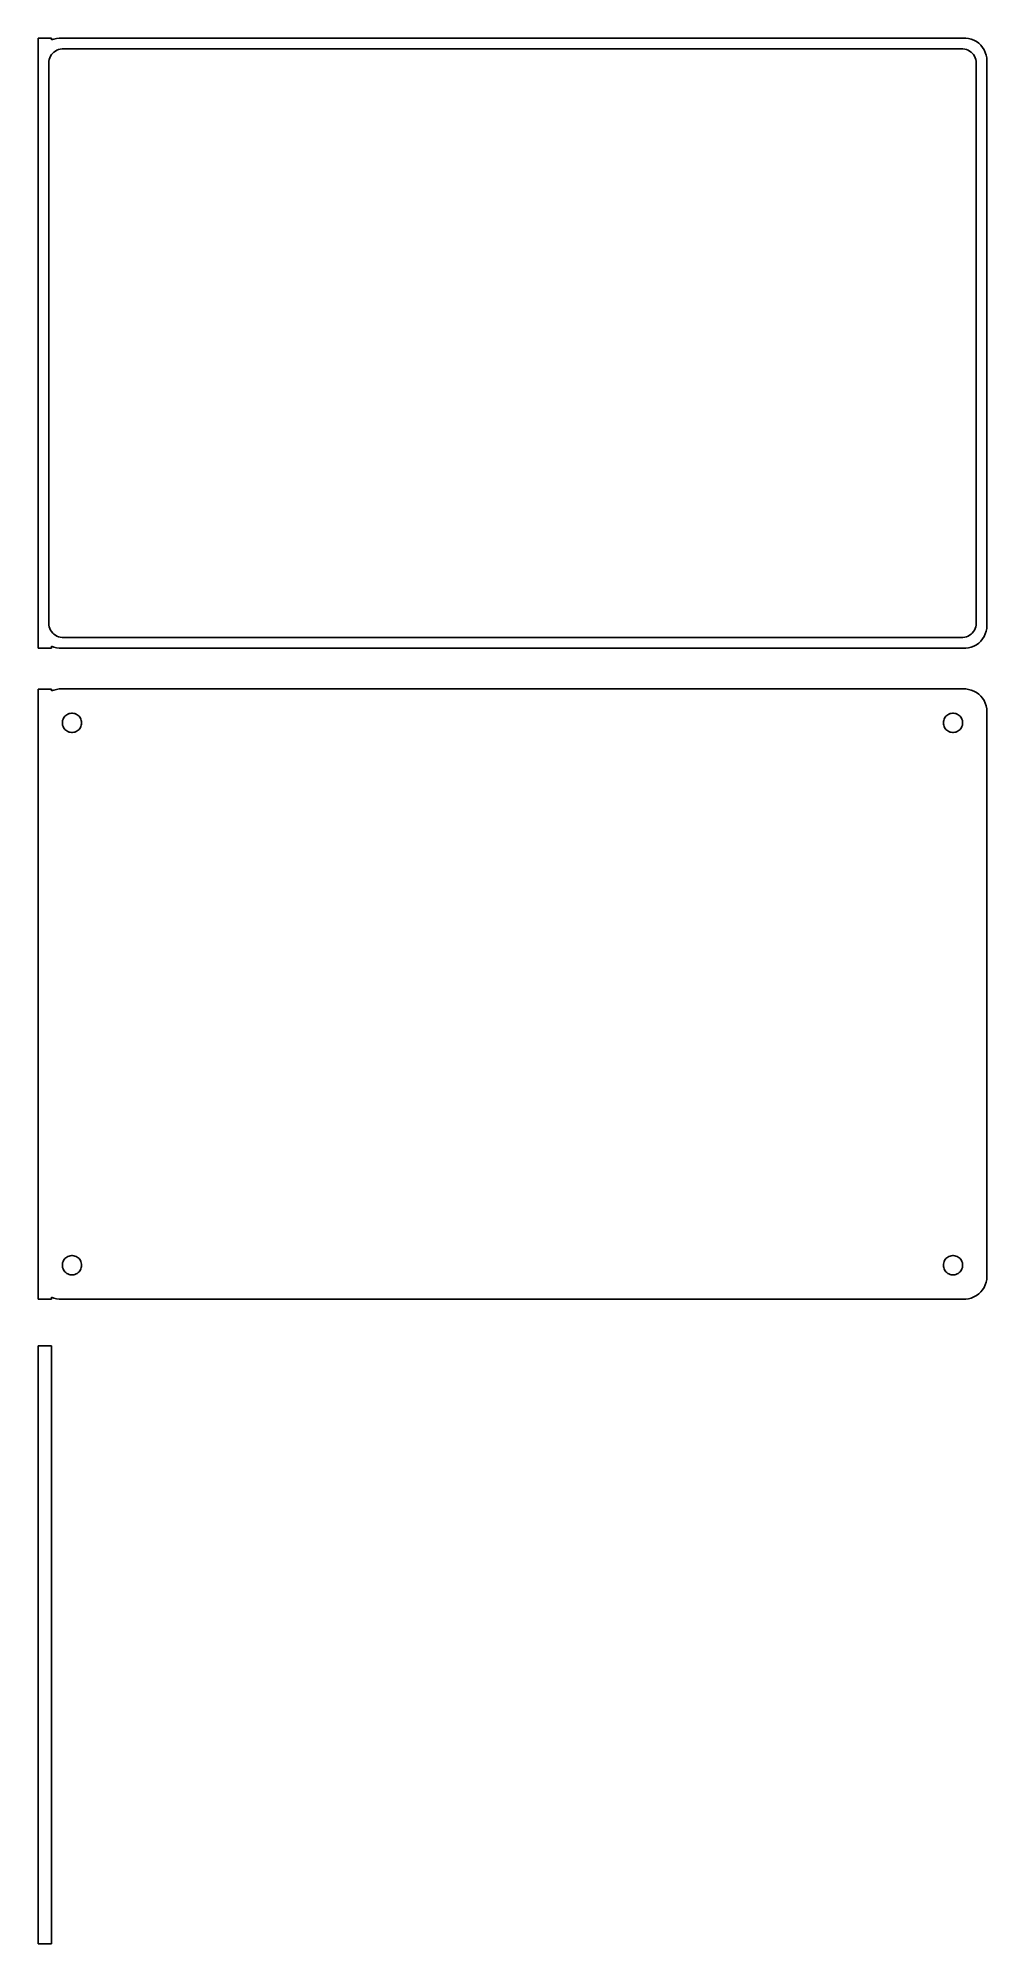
# Model space of a CAD drawing. Header units: metres. Extents: x -105 to 105, y 78 to 499.
import ezdxf

# ---------------------------------------------------------------- set-up
doc = ezdxf.new("R2010")
doc.units = ezdxf.units.M

msp = doc.modelspace()

# ---------------------------------------------------------------- linework, layer by layer
for p, q in [((-102, 499.49), (-105, 499.49)), ((-105, 499.49), (-105, 364.51)), ((-102, 499.075), (-102, 499.49)), ((-101.545, 499.255), (-102, 499.075)), ((-100.937, 499.411), (-101.545, 499.255)), ((-100.314, 499.49), (-100.937, 499.411)), ((100.314, 499.49), (-100.314, 499.49)), ((100.937, 499.411), (100.314, 499.49)), ((101.545, 499.255), (100.937, 499.411)), ((102.129, 499.024), (101.545, 499.255)), ((102.679, 498.722), (102.129, 499.024)), ((103.187, 498.353), (102.679, 498.722)), ((103.645, 497.923), (103.187, 498.353)), ((104.045, 497.439), (103.645, 497.923)), ((-102.613, 494), (-102.588, 494.39)), ((-102.613, 370), (-102.613, 494)), ((-102.588, 494.39), (-102.515, 494.774)), ((-102.515, 494.774), (-102.394, 495.146)), ((-102.394, 495.146), (-102.228, 495.5)), ((-102.228, 495.5), (-102.018, 495.83)), ((-102.018, 495.83), (-101.769, 496.131)), ((-101.769, 496.131), (-101.484, 496.399)), ((-101.484, 496.399), (-101.168, 496.628)), ((-101.168, 496.628), (-100.825, 496.817)), ((-100.825, 496.817), (-100.462, 496.961)), ((-100.462, 496.961), (-100.083, 497.058)), ((-100.083, 497.058), (-99.6955, 497.107)), ((-99.6955, 497.107), (99.6955, 497.107)), ((99.6955, 497.107), (100.083, 497.058)), ((100.083, 497.058), (100.462, 496.961)), ((100.462, 496.961), (100.825, 496.817)), ((100.825, 496.817), (101.168, 496.628)), ((101.168, 496.628), (101.484, 496.399)), ((101.484, 496.399), (101.769, 496.131)), ((101.769, 496.131), (102.018, 495.83)), ((102.018, 495.83), (102.228, 495.5)), ((102.228, 495.5), (102.394, 495.146)), ((102.394, 495.146), (102.515, 494.774)), ((102.515, 494.774), (102.588, 494.39)), ((102.588, 494.39), (102.613, 494)), ((102.613, 494), (102.613, 370)), ((104.382, 496.909), (104.045, 497.439)), ((104.649, 496.341), (104.382, 496.909)), ((104.843, 495.743), (104.649, 496.341)), ((104.961, 495.127), (104.843, 495.743)), ((105, 494.5), (104.961, 495.127)), ((105, 369.5), (105, 494.5)), ((-102.588, 369.61), (-102.613, 370)), ((-102.515, 369.226), (-102.588, 369.61)), ((-102.394, 368.854), (-102.515, 369.226)), ((-102.228, 368.5), (-102.394, 368.854)), ((-102.018, 368.17), (-102.228, 368.5)), ((-101.769, 367.869), (-102.018, 368.17)), ((-101.484, 367.601), (-101.769, 367.869)), ((-101.168, 367.372), (-101.484, 367.601)), ((-100.825, 367.183), (-101.168, 367.372)), ((-100.462, 367.039), (-100.825, 367.183)), ((-100.083, 366.942), (-100.462, 367.039)), ((-99.6955, 366.893), (-100.083, 366.942)), ((99.6955, 366.893), (-99.6955, 366.893)), ((100.083, 366.942), (99.6955, 366.893)), ((100.462, 367.039), (100.083, 366.942)), ((100.825, 367.183), (100.462, 367.039)), ((101.168, 367.372), (100.825, 367.183)), ((101.484, 367.601), (101.168, 367.372)), ((101.769, 367.869), (101.484, 367.601)), ((102.018, 368.17), (101.769, 367.869)), ((102.228, 368.5), (102.018, 368.17)), ((102.394, 368.854), (102.228, 368.5)), ((102.515, 369.226), (102.394, 368.854)), ((102.588, 369.61), (102.515, 369.226)), ((102.613, 370), (102.588, 369.61)), ((104.045, 366.561), (104.382, 367.091)), ((104.382, 367.091), (104.649, 367.659)), ((104.649, 367.659), (104.843, 368.257)), ((104.843, 368.257), (104.961, 368.873)), ((104.961, 368.873), (105, 369.5)), ((-105, 364.51), (-102, 364.51)), ((-102, 364.925), (-101.545, 364.745)), ((-102, 364.51), (-102, 364.925)), ((-101.545, 364.745), (-100.937, 364.589)), ((-100.937, 364.589), (-100.314, 364.51)), ((-100.314, 364.51), (100.314, 364.51)), ((100.314, 364.51), (100.937, 364.589)), ((100.937, 364.589), (101.545, 364.745)), ((101.545, 364.745), (102.129, 364.976)), ((102.129, 364.976), (102.679, 365.278)), ((102.679, 365.278), (103.187, 365.647)), ((103.187, 365.647), (103.645, 366.077)), ((103.645, 366.077), (104.045, 366.561)), ((-102, 355.479), (-105, 355.479)), ((-105, 355.479), (-105, 220.521)), ((-102, 355.075), (-102, 355.479)), ((-101.545, 355.255), (-102, 355.075)), ((-100.937, 355.411), (-101.545, 355.255)), ((-100.314, 355.49), (-100.937, 355.411)), ((100.314, 355.49), (-100.314, 355.49)), ((100.937, 355.411), (100.314, 355.49)), ((101.545, 355.255), (100.937, 355.411)), ((102.129, 355.024), (101.545, 355.255)), ((102.679, 354.722), (102.129, 355.024)), ((103.187, 354.353), (102.679, 354.722)), ((103.645, 353.923), (103.187, 354.353)), ((-98.4092, 349.932), (-98.1598, 350.031)), ((-98.1598, 350.031), (-97.9001, 350.097)), ((-97.9001, 350.097), (-97.6341, 350.131)), ((-97.6341, 350.131), (-97.3659, 350.131)), ((-97.3659, 350.131), (-97.0999, 350.097)), ((-97.0999, 350.097), (-96.8401, 350.031)), ((-96.8401, 350.031), (-96.5908, 349.932)), ((96.5908, 349.932), (96.8401, 350.031)), ((96.8401, 350.031), (97.0999, 350.097)), ((97.0999, 350.097), (97.3659, 350.131)), ((97.3659, 350.131), (97.6341, 350.131)), ((97.6341, 350.131), (97.9001, 350.097)), ((97.9001, 350.097), (98.1598, 350.031)), ((98.1598, 350.031), (98.4092, 349.932)), ((104.045, 353.439), (103.645, 353.923)), ((104.382, 352.909), (104.045, 353.439)), ((104.649, 352.341), (104.382, 352.909)), ((104.843, 351.743), (104.649, 352.341)), ((104.961, 351.127), (104.843, 351.743)), ((105, 350.5), (104.961, 351.127)), ((105, 225.5), (105, 350.5)), ((-99.6353, 348), (-99.6185, 348.268)), ((-99.6185, 347.732), (-99.6353, 348)), ((-99.6185, 348.268), (-99.5682, 348.531)), ((-99.5682, 347.469), (-99.6185, 347.732)), ((-99.5682, 348.531), (-99.4853, 348.786)), ((-99.4853, 347.214), (-99.5682, 347.469)), ((-99.4853, 348.786), (-99.3712, 349.029)), ((-99.3712, 346.971), (-99.4853, 347.214)), ((-99.3712, 349.029), (-99.2275, 349.255)), ((-99.2275, 346.745), (-99.3712, 346.971)), ((-99.2275, 349.255), (-99.0566, 349.462)), ((-99.0566, 346.538), (-99.2275, 346.745)), ((-99.0566, 349.462), (-98.8611, 349.645)), ((-98.8611, 346.355), (-99.0566, 346.538)), ((-98.8611, 349.645), (-98.6441, 349.803)), ((-98.6441, 346.197), (-98.8611, 346.355)), ((-98.6441, 349.803), (-98.4092, 349.932)), ((-98.4092, 346.068), (-98.6441, 346.197)), ((-98.1598, 345.969), (-98.4092, 346.068)), ((-97.9001, 345.903), (-98.1598, 345.969)), ((-97.6341, 345.869), (-97.9001, 345.903)), ((-97.3659, 345.869), (-97.6341, 345.869)), ((-97.0999, 345.903), (-97.3659, 345.869)), ((-96.8401, 345.969), (-97.0999, 345.903)), ((-96.5908, 346.068), (-96.8401, 345.969)), ((-96.5908, 349.932), (-96.3559, 349.803)), ((-96.3559, 346.197), (-96.5908, 346.068)), ((-96.3559, 349.803), (-96.1389, 349.645)), ((-96.1389, 346.355), (-96.3559, 346.197)), ((-96.1389, 349.645), (-95.9434, 349.462)), ((-95.9434, 346.538), (-96.1389, 346.355)), ((-95.9434, 349.462), (-95.7725, 349.255)), ((-95.7725, 346.745), (-95.9434, 346.538)), ((-95.7725, 349.255), (-95.6288, 349.029)), ((-95.6288, 346.971), (-95.7725, 346.745)), ((-95.6288, 349.029), (-95.5146, 348.786)), ((-95.5146, 347.214), (-95.6288, 346.971)), ((-95.5146, 348.786), (-95.4318, 348.531)), ((-95.4318, 347.469), (-95.5146, 347.214)), ((-95.4318, 348.531), (-95.3815, 348.268)), ((-95.3815, 347.732), (-95.4318, 347.469)), ((-95.3815, 348.268), (-95.3647, 348)), ((-95.3647, 348), (-95.3815, 347.732)), ((95.3647, 348), (95.3815, 348.268)), ((95.3815, 347.732), (95.3647, 348)), ((95.3815, 348.268), (95.4318, 348.531)), ((95.4318, 347.469), (95.3815, 347.732)), ((95.4318, 348.531), (95.5146, 348.786)), ((95.5146, 347.214), (95.4318, 347.469)), ((95.5146, 348.786), (95.6288, 349.029)), ((95.6288, 346.971), (95.5146, 347.214)), ((95.6288, 349.029), (95.7725, 349.255)), ((95.7725, 346.745), (95.6288, 346.971)), ((95.7725, 349.255), (95.9434, 349.462)), ((95.9434, 346.538), (95.7725, 346.745)), ((95.9434, 349.462), (96.1389, 349.645)), ((96.1389, 346.355), (95.9434, 346.538)), ((96.1389, 349.645), (96.3559, 349.803)), ((96.3559, 346.197), (96.1389, 346.355)), ((96.3559, 349.803), (96.5908, 349.932)), ((96.5908, 346.068), (96.3559, 346.197)), ((96.8401, 345.969), (96.5908, 346.068)), ((97.0999, 345.903), (96.8401, 345.969)), ((97.3659, 345.869), (97.0999, 345.903)), ((97.6341, 345.869), (97.3659, 345.869)), ((97.9001, 345.903), (97.6341, 345.869)), ((98.1598, 345.969), (97.9001, 345.903)), ((98.4092, 346.068), (98.1598, 345.969)), ((98.4092, 349.932), (98.6441, 349.803)), ((98.6441, 346.197), (98.4092, 346.068)), ((98.6441, 349.803), (98.8611, 349.645)), ((98.8611, 346.355), (98.6441, 346.197)), ((98.8611, 349.645), (99.0566, 349.462)), ((99.0566, 346.538), (98.8611, 346.355)), ((99.0566, 349.462), (99.2275, 349.255)), ((99.2275, 346.745), (99.0566, 346.538)), ((99.2275, 349.255), (99.3712, 349.029)), ((99.3712, 346.971), (99.2275, 346.745)), ((99.3712, 349.029), (99.4853, 348.786)), ((99.4853, 347.214), (99.3712, 346.971)), ((99.4853, 348.786), (99.5682, 348.531)), ((99.5682, 347.469), (99.4853, 347.214)), ((99.5682, 348.531), (99.6185, 348.268)), ((99.6185, 347.732), (99.5682, 347.469)), ((99.6185, 348.268), (99.6353, 348)), ((99.6353, 348), (99.6185, 347.732)), ((-99.6353, 228), (-99.6185, 228.268)), ((-99.6185, 227.732), (-99.6353, 228)), ((-99.6185, 228.268), (-99.5682, 228.531)), ((-99.5682, 227.469), (-99.6185, 227.732)), ((-99.5682, 228.531), (-99.4853, 228.786)), ((-99.4853, 228.786), (-99.3712, 229.029)), ((-99.3712, 229.029), (-99.2275, 229.255)), ((-99.2275, 229.255), (-99.0566, 229.462)), ((-99.0566, 229.462), (-98.8611, 229.645)), ((-98.8611, 229.645), (-98.6441, 229.803)), ((-98.6441, 229.803), (-98.4092, 229.932)), ((-98.4092, 229.932), (-98.1598, 230.031)), ((-98.1598, 230.031), (-97.9001, 230.097)), ((-97.9001, 230.097), (-97.6341, 230.131)), ((-97.6341, 230.131), (-97.3659, 230.131)), ((-97.3659, 230.131), (-97.0999, 230.097)), ((-97.0999, 230.097), (-96.8401, 230.031)), ((-96.8401, 230.031), (-96.5908, 229.932)), ((-96.5908, 229.932), (-96.3559, 229.803)), ((-96.3559, 229.803), (-96.1389, 229.645)), ((-96.1389, 229.645), (-95.9434, 229.462)), ((-95.9434, 229.462), (-95.7725, 229.255)), ((-95.7725, 229.255), (-95.6288, 229.029)), ((-95.6288, 229.029), (-95.5146, 228.786)), ((-95.5146, 228.786), (-95.4318, 228.531)), ((-95.4318, 228.531), (-95.3815, 228.268)), ((-95.3815, 227.732), (-95.4318, 227.469)), ((-95.3815, 228.268), (-95.3647, 228)), ((-95.3647, 228), (-95.3815, 227.732)), ((95.3647, 228), (95.3815, 228.268)), ((95.3815, 227.732), (95.3647, 228)), ((95.3815, 228.268), (95.4318, 228.531)), ((95.4318, 227.469), (95.3815, 227.732)), ((95.4318, 228.531), (95.5146, 228.786)), ((95.5146, 228.786), (95.6288, 229.029)), ((95.6288, 229.029), (95.7725, 229.255)), ((95.7725, 229.255), (95.9434, 229.462)), ((95.9434, 229.462), (96.1389, 229.645)), ((96.1389, 229.645), (96.3559, 229.803)), ((96.3559, 229.803), (96.5908, 229.932)), ((96.5908, 229.932), (96.8401, 230.031)), ((96.8401, 230.031), (97.0999, 230.097)), ((97.0999, 230.097), (97.3659, 230.131)), ((97.3659, 230.131), (97.6341, 230.131)), ((97.6341, 230.131), (97.9001, 230.097)), ((97.9001, 230.097), (98.1598, 230.031)), ((98.1598, 230.031), (98.4092, 229.932)), ((98.4092, 229.932), (98.6441, 229.803)), ((98.6441, 229.803), (98.8611, 229.645)), ((98.8611, 229.645), (99.0566, 229.462)), ((99.0566, 229.462), (99.2275, 229.255)), ((99.2275, 229.255), (99.3712, 229.029)), ((99.3712, 229.029), (99.4853, 228.786)), ((99.4853, 228.786), (99.5682, 228.531)), ((99.5682, 228.531), (99.6185, 228.268)), ((99.6185, 227.732), (99.5682, 227.469)), ((99.6185, 228.268), (99.6353, 228)), ((99.6353, 228), (99.6185, 227.732)), ((-99.4853, 227.214), (-99.5682, 227.469)), ((-99.3712, 226.971), (-99.4853, 227.214)), ((-99.2275, 226.745), (-99.3712, 226.971)), ((-99.0566, 226.538), (-99.2275, 226.745)), ((-98.8611, 226.355), (-99.0566, 226.538)), ((-98.6441, 226.197), (-98.8611, 226.355)), ((-98.4092, 226.068), (-98.6441, 226.197)), ((-98.1598, 225.969), (-98.4092, 226.068)), ((-97.9001, 225.903), (-98.1598, 225.969)), ((-97.6341, 225.869), (-97.9001, 225.903)), ((-97.3659, 225.869), (-97.6341, 225.869)), ((-97.0999, 225.903), (-97.3659, 225.869)), ((-96.8401, 225.969), (-97.0999, 225.903)), ((-96.5908, 226.068), (-96.8401, 225.969)), ((-96.3559, 226.197), (-96.5908, 226.068)), ((-96.1389, 226.355), (-96.3559, 226.197)), ((-95.9434, 226.538), (-96.1389, 226.355)), ((-95.7725, 226.745), (-95.9434, 226.538)), ((-95.6288, 226.971), (-95.7725, 226.745)), ((-95.5146, 227.214), (-95.6288, 226.971)), ((-95.4318, 227.469), (-95.5146, 227.214)), ((95.5146, 227.214), (95.4318, 227.469)), ((95.6288, 226.971), (95.5146, 227.214)), ((95.7725, 226.745), (95.6288, 226.971)), ((95.9434, 226.538), (95.7725, 226.745)), ((96.1389, 226.355), (95.9434, 226.538)), ((96.3559, 226.197), (96.1389, 226.355)), ((96.5908, 226.068), (96.3559, 226.197)), ((96.8401, 225.969), (96.5908, 226.068)), ((97.0999, 225.903), (96.8401, 225.969)), ((97.3659, 225.869), (97.0999, 225.903)), ((97.6341, 225.869), (97.3659, 225.869)), ((97.9001, 225.903), (97.6341, 225.869)), ((98.1598, 225.969), (97.9001, 225.903)), ((98.4092, 226.068), (98.1598, 225.969)), ((98.6441, 226.197), (98.4092, 226.068)), ((98.8611, 226.355), (98.6441, 226.197)), ((99.0566, 226.538), (98.8611, 226.355)), ((99.2275, 226.745), (99.0566, 226.538)), ((99.3712, 226.971), (99.2275, 226.745)), ((99.4853, 227.214), (99.3712, 226.971)), ((99.5682, 227.469), (99.4853, 227.214)), ((104.382, 223.091), (104.649, 223.659)), ((104.649, 223.659), (104.843, 224.257)), ((104.843, 224.257), (104.961, 224.873)), ((104.961, 224.873), (105, 225.5)), ((-105, 220.521), (-102, 220.521)), ((-102, 220.521), (-102, 220.925)), ((-102, 220.925), (-101.545, 220.745)), ((-101.545, 220.745), (-100.937, 220.589)), ((-100.937, 220.589), (-100.314, 220.51)), ((-100.314, 220.51), (100.314, 220.51)), ((100.314, 220.51), (100.937, 220.589)), ((100.937, 220.589), (101.545, 220.745)), ((101.545, 220.745), (102.129, 220.976)), ((102.129, 220.976), (102.679, 221.278)), ((102.679, 221.278), (103.187, 221.647)), ((103.187, 221.647), (103.645, 222.077)), ((103.645, 222.077), (104.045, 222.561)), ((104.045, 222.561), (104.382, 223.091)), ((-102, 210.153), (-105, 210.153)), ((-105, 210.153), (-105, 77.8474)), ((-102, 77.8474), (-102, 210.153)), ((-105, 77.8474), (-102, 77.8474))]:
    msp.add_line(p, q)

doc.saveas('drawing.dxf')
